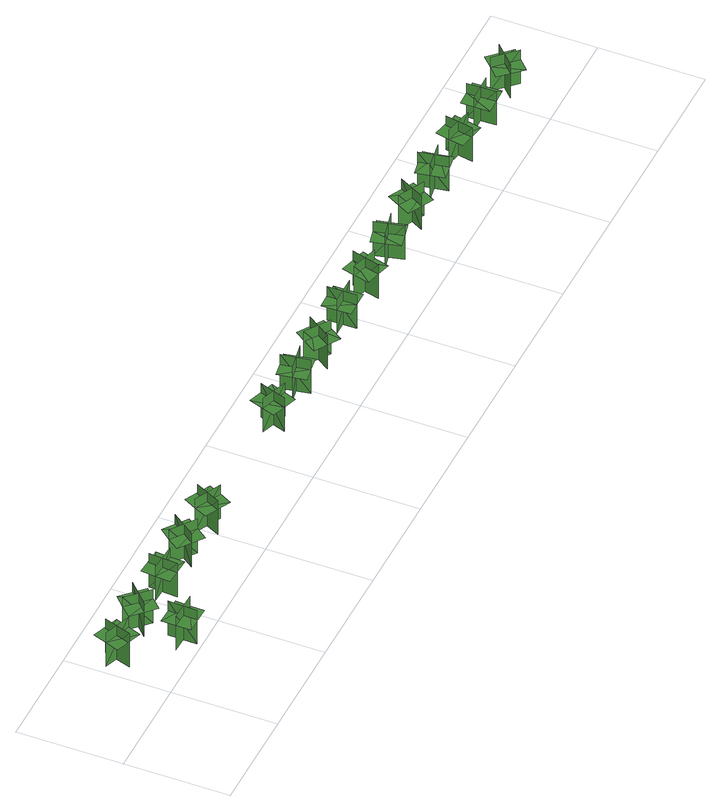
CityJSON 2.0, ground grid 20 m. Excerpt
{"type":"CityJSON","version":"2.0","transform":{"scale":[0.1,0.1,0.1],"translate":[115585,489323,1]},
"CityObjects":{
"tree1":{"type":"SolitaryVegetationObject","geometry":[{"type":"MultiSurface","lod":"1","boundaries":[[[0,1,2]],[[0,2,3]],[[4,5,6]],[[4,6,7]],[[8,9,10]],[[8,10,11]],[[8,11,12]],[[8,12,13]]]}]},
"tree2":{"type":"SolitaryVegetationObject","geometry":[{"type":"MultiSurface","lod":"1","boundaries":[[[14,15,16]],[[14,16,17]],[[18,19,20]],[[18,20,21]],[[22,23,24]],[[22,24,25]],[[22,25,26]],[[22,26,27]]]}]},
"tree3":{"type":"SolitaryVegetationObject","geometry":[{"type":"MultiSurface","lod":"1","boundaries":[[[28,29,30]],[[28,30,31]],[[32,33,34]],[[32,34,35]],[[36,37,38]],[[36,38,39]],[[36,39,40]],[[36,40,41]]]}]},
"tree4":{"type":"SolitaryVegetationObject","geometry":[{"type":"MultiSurface","lod":"1","boundaries":[[[42,43,44]],[[42,44,45]],[[46,47,48]],[[46,48,49]],[[50,51,52]],[[50,52,53]],[[50,53,54]],[[50,54,55]]]}]},
"tree5":{"type":"SolitaryVegetationObject","geometry":[{"type":"MultiSurface","lod":"1","boundaries":[[[56,57,58]],[[56,58,59]],[[60,61,62]],[[60,62,63]],[[64,65,66]],[[64,66,67]],[[64,67,68]],[[64,68,69]]]}]},
"tree6":{"type":"SolitaryVegetationObject","geometry":[{"type":"MultiSurface","lod":"1","boundaries":[[[70,71,72]],[[70,72,73]],[[74,75,76]],[[74,76,77]],[[78,79,80]],[[78,80,81]],[[78,81,82]],[[78,82,83]]]}]},
"tree7":{"type":"SolitaryVegetationObject","geometry":[{"type":"MultiSurface","lod":"1","boundaries":[[[84,85,86]],[[84,86,87]],[[88,89,90]],[[88,90,91]],[[92,93,94]],[[92,94,95]],[[92,95,96]],[[92,96,97]]]}]},
"tree8":{"type":"SolitaryVegetationObject","geometry":[{"type":"MultiSurface","lod":"1","boundaries":[[[98,99,100]],[[98,100,101]],[[102,103,104]],[[102,104,105]],[[106,107,108]],[[106,108,109]],[[106,109,110]],[[106,110,111]]]}]},
"tree9":{"type":"SolitaryVegetationObject","geometry":[{"type":"MultiSurface","lod":"1","boundaries":[[[112,113,114]],[[112,114,115]],[[116,117,118]],[[116,118,119]],[[120,121,122]],[[120,122,123]],[[120,123,124]],[[120,124,125]]]}]},
"tree10":{"type":"SolitaryVegetationObject","geometry":[{"type":"MultiSurface","lod":"1","boundaries":[[[126,127,128]],[[126,128,129]],[[130,131,132]],[[130,132,133]],[[134,135,136]],[[134,136,137]],[[134,137,138]],[[134,138,139]]]}]},
"tree11":{"type":"SolitaryVegetationObject","geometry":[{"type":"MultiSurface","lod":"1","boundaries":[[[140,141,142]],[[140,142,143]],[[144,145,146]],[[144,146,147]],[[148,149,150]],[[148,150,151]],[[148,151,152]],[[148,152,153]]]}]},
"tree12":{"type":"SolitaryVegetationObject","geometry":[{"type":"MultiSurface","lod":"1","boundaries":[[[154,155,156]],[[154,156,157]],[[158,159,160]],[[158,160,161]],[[162,163,164]],[[162,164,165]],[[162,165,166]],[[162,166,167]]]}]},
"tree13":{"type":"SolitaryVegetationObject","geometry":[{"type":"MultiSurface","lod":"1","boundaries":[[[168,169,170]],[[168,170,171]],[[172,173,174]],[[172,174,175]],[[176,177,178]],[[176,178,179]],[[176,179,180]],[[176,180,181]]]}]},
"tree14":{"type":"SolitaryVegetationObject","geometry":[{"type":"MultiSurface","lod":"1","boundaries":[[[182,183,184]],[[182,184,185]],[[186,187,188]],[[186,188,189]],[[190,191,192]],[[190,192,193]],[[190,193,194]],[[190,194,195]]]}]},
"tree15":{"type":"SolitaryVegetationObject","geometry":[{"type":"MultiSurface","lod":"1","boundaries":[[[196,197,198]],[[196,198,199]],[[200,201,202]],[[200,202,203]],[[204,205,206]],[[204,206,207]],[[204,207,208]],[[204,208,209]]]}]},
"tree16":{"type":"SolitaryVegetationObject","geometry":[{"type":"MultiSurface","lod":"1","boundaries":[[[210,211,212]],[[210,212,213]],[[214,215,216]],[[214,216,217]],[[218,219,220]],[[218,220,221]],[[218,221,222]],[[218,222,223]]]}]},
"tree17":{"type":"SolitaryVegetationObject","geometry":[{"type":"MultiSurface","lod":"1","boundaries":[[[224,225,226]],[[224,226,227]],[[228,229,230]],[[228,230,231]],[[232,233,234]],[[232,234,235]],[[232,235,236]],[[232,236,237]]]}]}
},
"vertices":[
[44,141,6],[26,89,6],[26,89,83],[44,141,83],[11,126,6],[63,107,6],[63,107,83],[11,126,83],[11,126,61],[2,100,61],[54,81,61],[63,107,61],[72,133,61],[20,152,61],
[129,8,4],[130,63,4],[130,63,81],[129,8,81],[156,33,4],[100,35,4],[100,35,81],[156,33,81],[156,33,60],[157,61,60],[101,63,60],[100,35,60],[100,7,60],[155,6,60],
[113,100,1],[153,139,1],[153,139,78],[113,100,78],[150,100,1],[111,139,1],[111,139,78],[150,100,78],[150,100,57],[170,119,57],[131,158,57],[111,139,57],[92,119,57],[131,80,57],
[227,141,6],[223,86,6],[223,86,83],[227,141,83],[199,117,6],[254,114,6],[254,114,83],[199,117,83],[199,117,62],[197,89,62],[253,86,62],[254,114,62],[256,141,62],[201,145,62],
[306,97,3],[339,142,3],[339,142,80],[306,97,80],[343,102,3],[298,135,3],[298,135,80],[343,102,80],[343,102,59],[359,125,59],[315,157,59],[298,135,59],[282,113,59],[326,80,59],
[424,138,3],[400,89,3],[400,89,80],[424,138,80],[389,127,3],[439,102,3],[439,102,80],[389,127,80],[389,127,59],[377,102,59],[426,77,59],[439,102,59],[451,127,59],[402,152,59],
[669,124,4],[721,106,4],[721,106,81],[669,124,81],[685,91,4],[703,143,4],[703,143,81],[685,91,81],[685,91,60],[711,82,60],[729,134,60],[703,143,60],[677,152,60],[659,100,60],
[761,110,5],[816,120,5],[816,120,82],[761,110,82],[791,89,5],[782,143,5],[782,143,82],[791,89,82],[791,89,60],[819,93,60],[809,148,60],[782,143,60],[755,138,60],[764,84,60],
[901,100,2],[855,131,2],[855,131,79],[901,100,79],[894,136,2],[863,90,2],[863,90,79],[894,136,79],[894,136,57],[871,151,57],[840,105,57],[863,90,57],[886,75,57],[917,121,57],
[951,111,3],[1006,112,3],[1006,112,80],[951,111,80],[977,85,3],[976,141,3],[976,141,80],[977,85,80],[977,85,58],[1005,86,58],[1004,141,58],[976,141,58],[949,140,58],[950,85,58],
[1094,105,3],[1041,119,3],[1041,119,80],[1094,105,80],[1076,137,3],[1062,83,3],[1062,83,80],[1076,137,80],[1076,137,59],[1049,144,59],[1035,90,59],[1062,83,59],[1088,76,59],[1102,130,59],
[1190,116,3],[1136,104,3],[1136,104,80],[1190,116,80],[1159,136,3],[1171,82,3],[1171,82,80],[1159,136,80],[1159,136,58],[1132,130,58],[1144,76,58],[1171,82,58],[1198,88,58],[1186,142,58],
[1250,86,5],[1276,135,5],[1276,135,82],[1250,86,82],[1285,97,5],[1236,123,5],[1236,123,82],[1285,97,82],[1285,97,60],[1298,122,60],[1249,147,60],[1236,123,60],[1223,98,60],[1272,73,60],
[1360,83,5],[1350,138,5],[1350,138,82],[1360,83,82],[1381,113,5],[1327,104,5],[1327,104,82],[1381,113,82],[1381,113,60],[1377,140,60],[1322,131,60],[1327,104,60],[1331,77,60],[1386,86,60],
[1454,131,5],[1444,77,5],[1444,77,82],[1454,131,82],[1423,111,5],[1478,100,5],[1478,100,82],[1423,111,82],[1423,111,61],[1418,83,61],[1472,73,61],[1478,100,61],[1483,127,61],[1429,138,61],
[1570,107,6],[1515,105,6],[1515,105,83],[1570,107,83],[1543,132,6],[1545,77,6],[1545,77,83],[1543,132,83],[1543,132,61],[1516,131,61],[1517,76,61],[1545,77,61],[1573,78,61],[1571,133,61],
[1658,122,5],[1619,83,5],[1619,83,82],[1658,122,82],[1621,122,5],[1660,83,5],[1660,83,82],[1621,122,82],[1621,122,60],[1602,103,60],[1640,63,60],[1660,83,60],[1680,102,60],[1641,142,60]
]}
